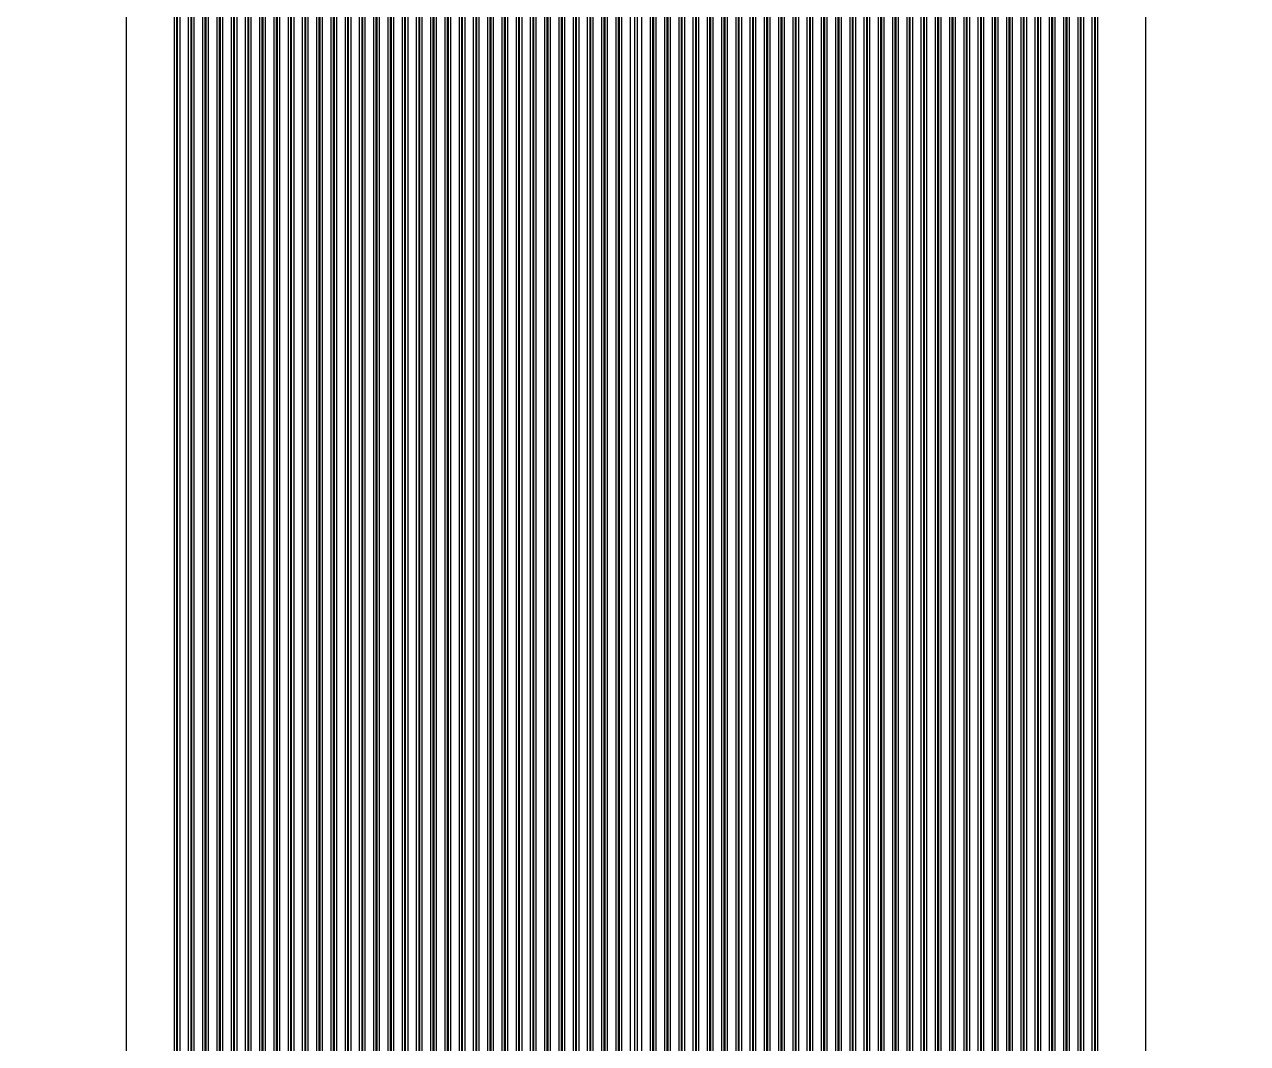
# Model space of a CAD drawing. Header units: metres. Extents: x -1805 to 1655, y -683 to 39617.
# Drawn here: x -1030 to 1030, y 6205 to 7921 of the extents above; entities that cross this region are included whole.
import ezdxf

# ---------------------------------------------------------------- set-up
doc = ezdxf.new("R2010")
doc.units = ezdxf.units.M
doc.layers.add('Etching', color=5, linetype='CONTINUOUS')
doc.layers.add('Metal', color=4, linetype='CONTINUOUS')

msp = doc.modelspace()

# ---------------------------------------------------------------- linework, layer by layer
at = {"layer": 'Etching'}
for points in [[(-35.3, -497.7), (-858, 3836.5), (-858, 9436.5), (-858.3, 9436.5), (-860.1, 9457.1), (-1030, 11433.1)], [(-950, 11436.5), (-780.4, 9464), (-780.2, 9464), (-780.4, 9464), (-780.4, 9463.9), (-778, 9436.7), (-778, 9436.3), (-778, 9134.4), (-778, 9134.3), (-777.9, 9134.2), (-778, 9134.2), (-778, 3954.2)], [(1030, 11433.1), (860.1, 9457.2), (860.1, 9457), (858.3, 9436.5), (858, 9436.5), (858, 3836.5), (35.3, -497.7)], [(778, 3890.7), (778, 9134.2), (777.9, 9134.2), (778, 9134.3), (778, 9134.4), (778, 9436.3), (778, 9436.7), (780.4, 9463.9), (780.4, 9464), (780.2, 9464), (780.4, 9464), (950, 11436.5)], [(-768, 3954.2), (-768, 9134.2)], [(-754, 9134.2), (-754, 3827.2)], [(-744, 3827.2), (-744, 9134.2)], [(-730, 9134.2), (-730, 3700.2)], [(-720, 3700.2), (-720, 9134.2)], [(-706, 9134.2), (-706, 3573.2)], [(-696, 3573.2), (-696, 9134.2)], [(-682, 9134.2), (-682, 3446.2)], [(-672, 3446.2), (-672, 9134.2)], [(-658, 9134.2), (-658, 3319.2)], [(-648, 3319.2), (-648, 9134.2)], [(-634, 9134.2), (-634, 3192.2)], [(-624, 3192.2), (-624, 9134.2)], [(-610, 9134.2), (-610, 3065.3)], [(-600, 3065.3), (-600, 9134.2)], [(-586, 9134.2), (-586, 2938.3)], [(-576, 2938.3), (-576, 9134.2)], [(-562, 9134.2), (-562, 2811.3)], [(-552, 2811.3), (-552, 9134.2)], [(-538, 9134.2), (-538, 2684.3)], [(-528, 2684.3), (-528, 9134.2)], [(-514, 9134.2), (-514, 2557.3)], [(-504, 2557.3), (-504, 9134.2)], [(-490, 9134.2), (-490, 2430.3)], [(-480, 2430.3), (-480, 9134.2)], [(-466, 9134.2), (-466, 2303.4)], [(-456, 2303.4), (-456, 9134.2)], [(-442, 9134.2), (-442, 2176.4)], [(-432, 2176.4), (-432, 9134.2)], [(-418, 9134.2), (-418, 2049.4)], [(-408, 2049.4), (-408, 9134.2)], [(-394, 9134.2), (-394, 1922.4)], [(-384, 1922.4), (-384, 9134.2)], [(-370, 9134.2), (-370, 1795.4)], [(-360, 1795.4), (-360, 9134.2)], [(-346, 9134.2), (-346, 1668.4)], [(-336, 1668.4), (-336, 9134.2)], [(-322, 9134.2), (-322, 1541.5)], [(-312, 1541.5), (-312, 9134.2)], [(-298, 9134.2), (-298, 1414.5)], [(-288, 1414.5), (-288, 9134.2)], [(-274, 9134.2), (-274, 1287.5)], [(-264, 1287.5), (-264, 9134.2)], [(-250, 9134.2), (-250, 1160.5)], [(-240, 1160.5), (-240, 9134.2)], [(-226, 9134.2), (-226, 1033.5)], [(-216, 1033.5), (-216, 9134.2)], [(-202, 9134.2), (-202, 906.5)], [(-192, 906.5), (-192, 9134.2)], [(-178, 9134.2), (-178, 779.5)], [(-168, 779.5), (-168, 9134.2)], [(-154, 9134.2), (-154, 652.6)], [(-144, 652.6), (-144, 9134.2)], [(-130, 9134.2), (-130, 525.6)], [(-120, 525.6), (-120, 9134.2)], [(-106, 9134.2), (-106, 398.6)], [(-96, 398.6), (-96, 9134.2)], [(-82, 9134.2), (-82, 271.6)], [(-72, 271.6), (-72, 9134.2)], [(-58, 9134.2), (-58, 144.6)], [(-48, 144.6), (-48, 9134.2)], [(-34, 9134.2), (-34, 17.6)], [(-24, 17.6), (-24, 9134.2)], [(-10, 9134.2), (-10, 5166.3)], [(10, 5166.3), (10, 9134.2)], [(24, 9134.2), (24, -45.8)], [(34, -45.8), (34, 9134.2)], [(48, 9134.2), (48, 81.1)], [(58, 81.1), (58, 9134.2)], [(72, 9134.2), (72, 208.1)], [(82, 208.1), (82, 9134.2)], [(96, 9134.2), (96, 335.1)], [(106, 335.1), (106, 9134.2)], [(120, 9134.2), (120, 462.1)], [(130, 462.1), (130, 9134.2)], [(144, 9134.2), (144, 589.1)], [(154, 589.1), (154, 9134.2)], [(168, 9134.2), (168, 716.1)], [(178, 716.1), (178, 9134.2)], [(192, 9134.2), (192, 843)], [(202, 843), (202, 9134.2)], [(216, 9134.2), (216, 970)], [(226, 970), (226, 9134.2)], [(240, 9134.2), (240, 1097)], [(250, 1097), (250, 9134.2)], [(264, 9134.2), (264, 1224)], [(274, 1224), (274, 9134.2)], [(288, 9134.2), (288, 1351)], [(298, 1351), (298, 9134.2)], [(312, 9134.2), (312, 1478)], [(322, 1478), (322, 9134.2)], [(336, 9134.2), (336, 1604.9)], [(346, 1604.9), (346, 9134.2)], [(360, 9134.2), (360, 1731.9)], [(370, 1731.9), (370, 9134.2)], [(384, 9134.2), (384, 1858.9)], [(394, 1858.9), (394, 9134.2)], [(408, 9134.2), (408, 1985.9)], [(418, 1985.9), (418, 9134.2)], [(432, 9134.2), (432, 2112.9)], [(442, 2112.9), (442, 9134.2)], [(456, 9134.2), (456, 2239.9)], [(466, 2239.9), (466, 9134.2)], [(480, 9134.2), (480, 2366.8)], [(490, 2366.8), (490, 9134.2)], [(504, 9134.2), (504, 2493.8)], [(514, 2493.8), (514, 9134.2)], [(528, 9134.2), (528, 2620.8)], [(538, 2620.8), (538, 9134.2)], [(552, 9134.2), (552, 2747.8)], [(562, 2747.8), (562, 9134.2)], [(576, 9134.2), (576, 2874.8)], [(586, 2874.8), (586, 9134.2)], [(600, 9134.2), (600, 3001.8)], [(610, 3001.8), (610, 9134.2)], [(624, 9134.2), (624, 3128.8)], [(634, 3128.8), (634, 9134.2)], [(648, 9134.2), (648, 3255.7)], [(658, 3255.7), (658, 9134.2)], [(672, 9134.2), (672, 3382.7)], [(682, 3382.7), (682, 9134.2)], [(696, 9134.2), (696, 3509.7)], [(706, 3509.7), (706, 9134.2)], [(720, 9134.2), (720, 3636.7)], [(730, 3636.7), (730, 9134.2)], [(744, 9134.2), (744, 3763.7)], [(754, 3763.7), (754, 9134.2)], [(768, 9134.2), (768, 3890.7)]]:
    msp.add_lwpolyline(points, dxfattribs=at)
at = {"layer": 'Metal'}
for points in [[(-772, 3950.3), (-772, 9436.5), (-774, 9436.5), (-774, 9436.5), (-774, 3950.3)], [(-748, 3823.4), (-748, 9436.5), (-750, 9436.5), (-750, 9436.5), (-750, 3823.4)], [(-724, 3696.4), (-724, 9436.5), (-726, 9436.5), (-726, 9436.5), (-726, 3696.4)], [(-700, 3569.4), (-700, 9436.5), (-702, 9436.5), (-702, 9436.5), (-702, 3569.4)], [(-676, 3442.4), (-676, 9436.5), (-678, 9436.5), (-678, 9436.5), (-678, 3442.4)], [(-652, 3315.4), (-652, 9436.5), (-654, 9436.5), (-654, 9436.5), (-654, 3315.4)], [(-628, 3188.4), (-628, 9436.5), (-630, 9436.5), (-630, 9436.5), (-630, 3188.4)], [(-604, 3061.4), (-604, 9436.5), (-606, 9436.5), (-606, 9436.5), (-606, 3061.4)], [(-580, 2934.5), (-580, 9436.5), (-582, 9436.5), (-582, 9436.5), (-582, 2934.5)], [(-556, 2807.5), (-556, 9436.5), (-558, 9436.5), (-558, 9436.5), (-558, 2807.5)], [(-532, 2680.5), (-532, 9436.5), (-534, 9436.5), (-534, 9436.5), (-534, 2680.5)], [(-508, 2553.5), (-508, 9436.5), (-510, 9436.5), (-510, 9436.5), (-510, 2553.5)], [(-484, 2426.5), (-484, 9436.5), (-486, 9436.5), (-486, 9436.5), (-486, 2426.5)], [(-460, 2299.5), (-460, 9436.5), (-462, 9436.5), (-462, 9436.5), (-462, 2299.5)], [(-436, 2172.6), (-436, 9436.5), (-438, 9436.5), (-438, 9436.5), (-438, 2172.6)], [(-412, 2045.6), (-412, 9436.5), (-414, 9436.5), (-414, 9436.5), (-414, 2045.6)], [(-388, 1918.6), (-388, 9436.5), (-390, 9436.5), (-390, 9436.5), (-390, 1918.6)], [(-364, 1791.6), (-364, 9436.5), (-366, 9436.5), (-366, 9436.5), (-366, 1791.6)], [(-340, 1664.6), (-340, 9436.5), (-342, 9436.5), (-342, 9436.5), (-342, 1664.6)], [(-316, 1537.6), (-316, 9436.5), (-318, 9436.5), (-318, 9436.5), (-318, 1537.6)], [(-292, 1410.7), (-292, 9436.5), (-294, 9436.5), (-294, 9436.5), (-294, 1410.7)], [(-268, 1283.7), (-268, 9436.5), (-270, 9436.5), (-270, 9436.5), (-270, 1283.7)], [(-244, 1156.7), (-244, 9436.5), (-246, 9436.5), (-246, 9436.5), (-246, 1156.7)], [(-220, 1029.7), (-220, 9436.5), (-222, 9436.5), (-222, 9436.5), (-222, 1029.7)], [(-196, 902.7), (-196, 9436.5), (-198, 9436.5), (-198, 9436.5), (-198, 902.7)], [(-172, 775.7), (-172, 9436.5), (-174, 9436.5), (-174, 9436.5), (-174, 775.7)], [(-148, 648.7), (-148, 9436.5), (-150, 9436.5), (-150, 9436.5), (-150, 648.7)], [(-124, 521.8), (-124, 9436.5), (-126, 9436.5), (-126, 9436.5), (-126, 521.8)], [(-100, 394.8), (-100, 9436.5), (-102, 9436.5), (-102, 9436.5), (-102, 394.8)], [(-76, 267.8), (-76, 9436.5), (-78, 9436.5), (-78, 9436.5), (-78, 267.8)], [(-52, 140.8), (-52, 9436.5), (-54, 9436.5), (-54, 9436.5), (-54, 140.8)], [(-28, 13.8), (-28, 9436.5), (-30, 9436.5), (-30, 9436.5), (-30, 13.8)], [(-2, 5168.6), (-2, 9436.5), (2, 9436.5), (2, 5168.6)], [(30, -49.7), (30, 9436.5), (28, 9436.5), (28, 9436.5), (28, -49.7)], [(54, 77.3), (54, 9436.5), (52, 9436.5), (52, 9436.5), (52, 77.3)], [(78, 204.3), (78, 9436.5), (76, 9436.5), (76, 9436.5), (76, 204.3)], [(102, 331.3), (102, 9436.5), (100, 9436.5), (100, 9436.5), (100, 331.3)], [(126, 458.3), (126, 9436.5), (124, 9436.5), (124, 9436.5), (124, 458.3)], [(150, 585.3), (150, 9436.5), (148, 9436.5), (148, 9436.5), (148, 585.3)], [(174, 712.2), (174, 9436.5), (172, 9436.5), (172, 9436.5), (172, 712.2)], [(198, 839.2), (198, 9436.5), (196, 9436.5), (196, 9436.5), (196, 839.2)], [(222, 966.2), (222, 9436.5), (220, 9436.5), (220, 9436.5), (220, 966.2)], [(246, 1093.2), (246, 9436.5), (244, 9436.5), (244, 9436.5), (244, 1093.2)], [(270, 1220.2), (270, 9436.5), (268, 9436.5), (268, 9436.5), (268, 1220.2)], [(294, 1347.2), (294, 9436.5), (292, 9436.5), (292, 9436.5), (292, 1347.2)], [(318, 1474.1), (318, 9436.5), (316, 9436.5), (316, 9436.5), (316, 1474.1)], [(342, 1601.1), (342, 9436.5), (340, 9436.5), (340, 9436.5), (340, 1601.1)], [(366, 1728.1), (366, 9436.5), (364, 9436.5), (364, 9436.5), (364, 1728.1)], [(390, 1855.1), (390, 9436.5), (388, 9436.5), (388, 9436.5), (388, 1855.1)], [(414, 1982.1), (414, 9436.5), (412, 9436.5), (412, 9436.5), (412, 1982.1)], [(438, 2109.1), (438, 9436.5), (436, 9436.5), (436, 9436.5), (436, 2109.1)], [(462, 2236.1), (462, 9436.5), (460, 9436.5), (460, 9436.5), (460, 2236.1)], [(486, 2363), (486, 9436.5), (484, 9436.5), (484, 9436.5), (484, 2363)], [(510, 2490), (510, 9436.5), (508, 9436.5), (508, 9436.5), (508, 2490)], [(534, 2617), (534, 9436.5), (532, 9436.5), (532, 9436.5), (532, 2617)], [(558, 2744), (558, 9436.5), (556, 9436.5), (556, 9436.5), (556, 2744)], [(582, 2871), (582, 9436.5), (580, 9436.5), (580, 9436.5), (580, 2871)], [(606, 2998), (606, 9436.5), (604, 9436.5), (604, 9436.5), (604, 2998)], [(630, 3124.9), (630, 9436.5), (628, 9436.5), (628, 9436.5), (628, 3124.9)], [(654, 3251.9), (654, 9436.5), (652, 9436.5), (652, 9436.5), (652, 3251.9)], [(678, 3378.9), (678, 9436.5), (676, 9436.5), (676, 9436.5), (676, 3378.9)], [(702, 3505.9), (702, 9436.5), (700, 9436.5), (700, 9436.5), (700, 3505.9)], [(726, 3632.9), (726, 9436.5), (724, 9436.5), (724, 9436.5), (724, 3632.9)], [(750, 3759.9), (750, 9436.5), (748, 9436.5), (748, 9436.5), (748, 3759.9)], [(774, 3886.8), (774, 9436.5), (772, 9436.5), (772, 9436.5), (772, 3886.8)]]:
    msp.add_lwpolyline(points, dxfattribs=at)

doc.saveas('drawing.dxf')
